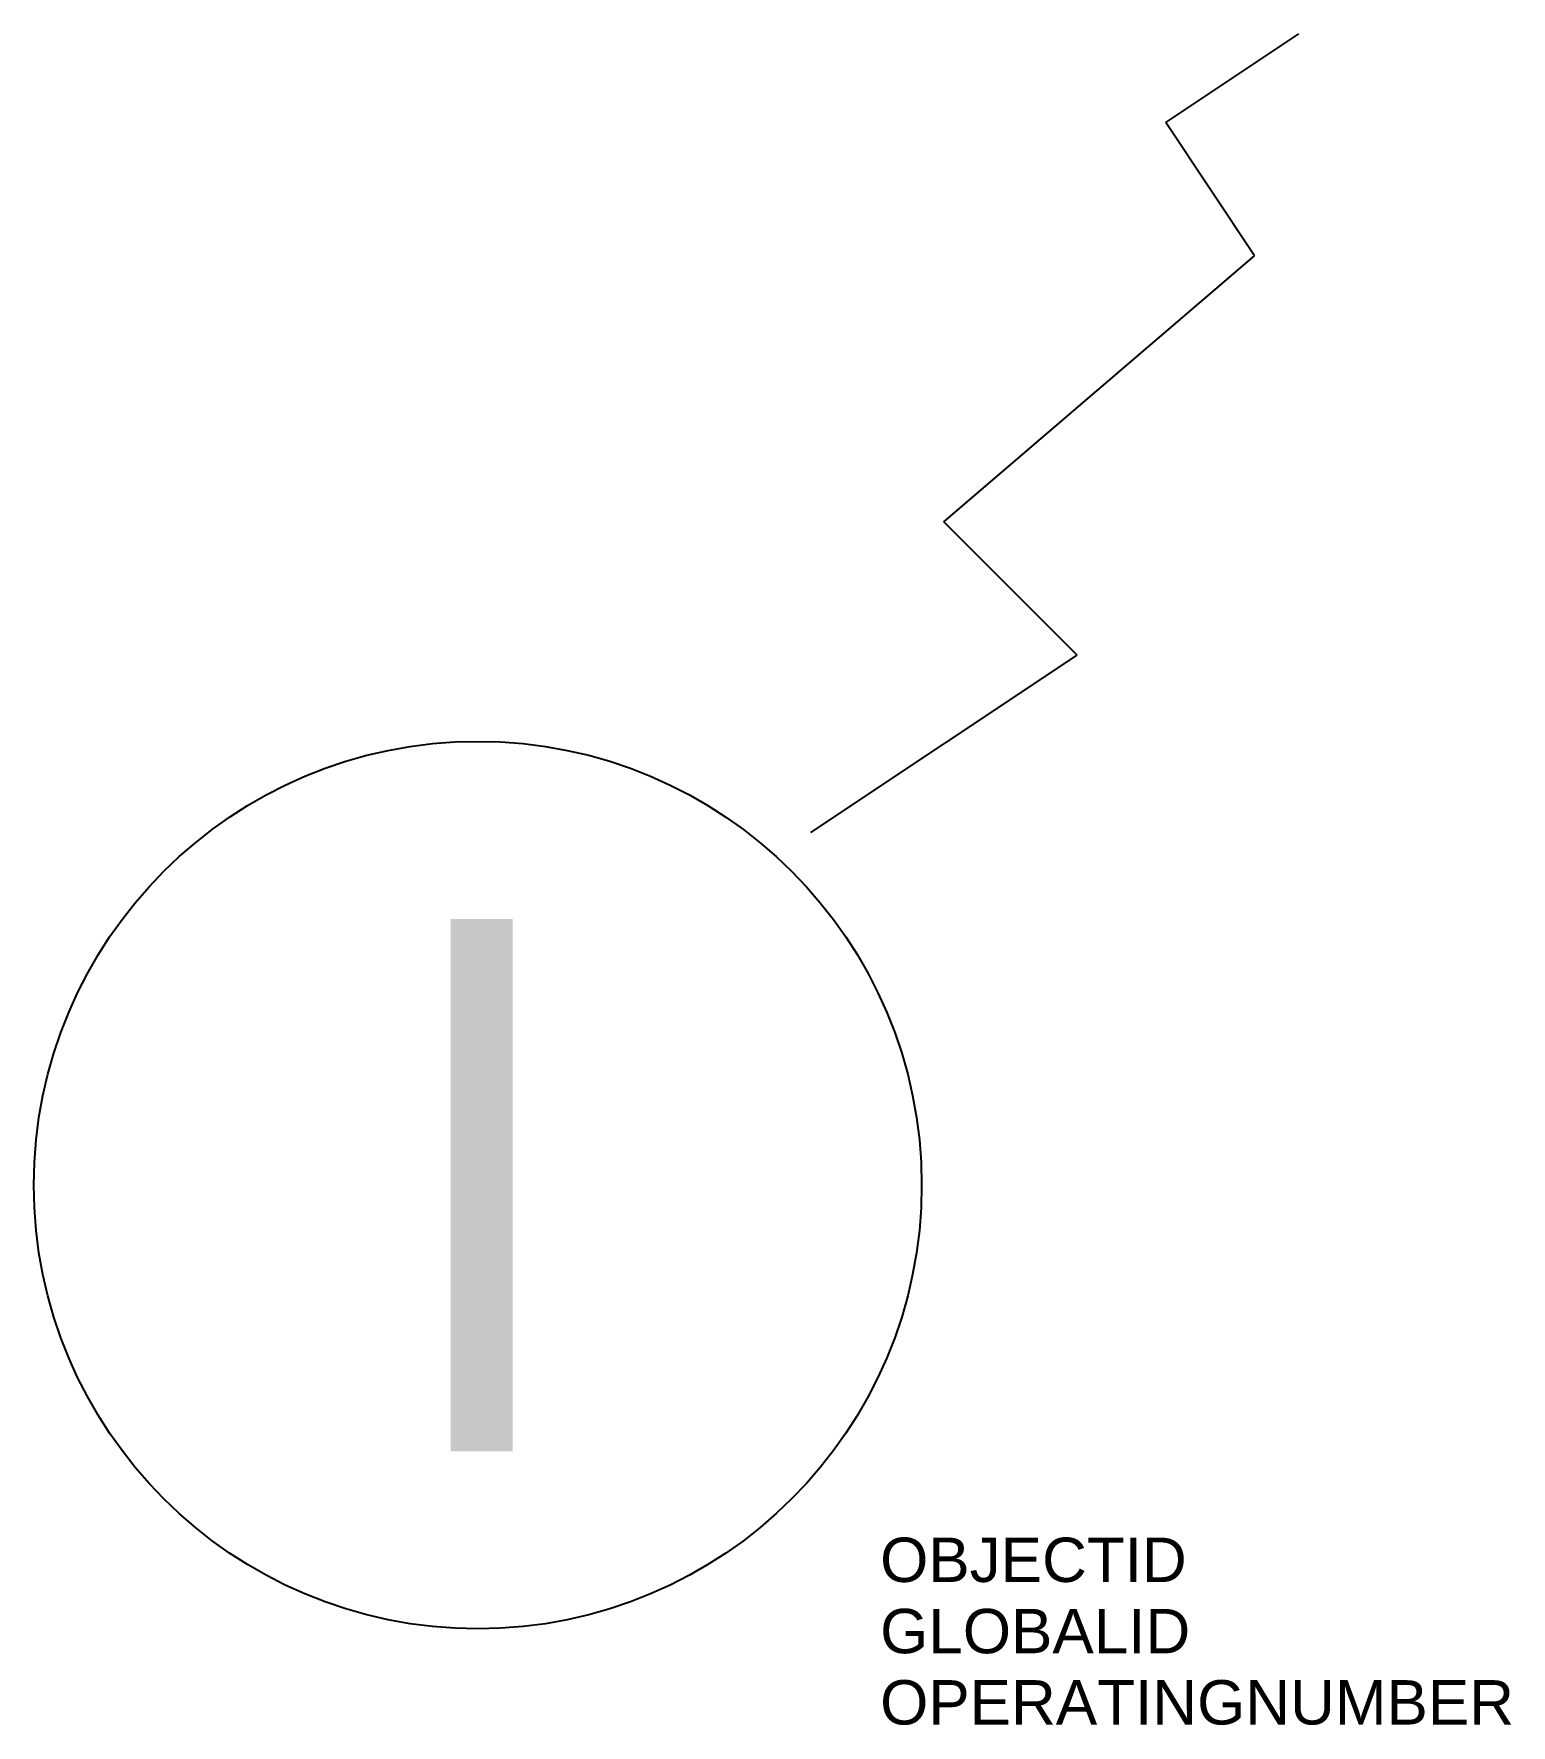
# Model space of a CAD drawing. Header units: feet. Extents: x -0.05 to 0.116, y -0.061 to 0.13.
import ezdxf

# ---------------------------------------------------------------- set-up
doc = ezdxf.new("R2010")
doc.units = ezdxf.units.FT
doc.header["$LTSCALE"] = 50
doc.header["$MEASUREMENT"] = 0
doc.linetypes.add('EESLU', pattern=[2, 1, 1])
doc.styles.get("Standard").update_dxf_attribs({"font": 'arial.ttf'})

msp = doc.modelspace()

# ---------------------------------------------------------------- linework, layer by layer
at = {"color": 0, "linetype": 'EESLU'}
for p, q in [((0.0775, 0.11972), (0.0925, 0.12972)), ((0.0875, 0.10472), (0.0775, 0.11972)), ((0.0525, 0.07472), (0.0875, 0.10472)), ((0.0675, 0.05972), (0.0525, 0.07472)), ((0.0375, 0.03972), (0.0675, 0.05972))]:
    msp.add_line(p, q, dxfattribs=at)
at = {"color": 0, "linetype": 'ByBlock'}
msp.add_circle((0, 0), 0.05, dxfattribs=at)

# ---------------------------------------------------------------- texts
at = {"color": 0, "linetype": 'ByBlock', "insert": (-0.01, 0.03), "char_height": 0.06, "attachment_point": 1}
msp.add_mtext_dynamic_manual_height_columns('{\\fTahoma|b0|i0|c0|p34;I}', width=2, gutter_width=2.5, heights=[0], dxfattribs=at)
at = {"color": 0, "linetype": 'EESLU', "flags": 1}
for tag, p in [('OBJECTID', (0.04532, -0.04472)), ('GLOBALID', (0.04532, -0.05275)), ('OPERATINGNUMBER', (0.04532, -0.06078))]:
    msp.add_attdef(tag, p, '', height=0.005, dxfattribs=at)

doc.saveas('drawing.dxf')
